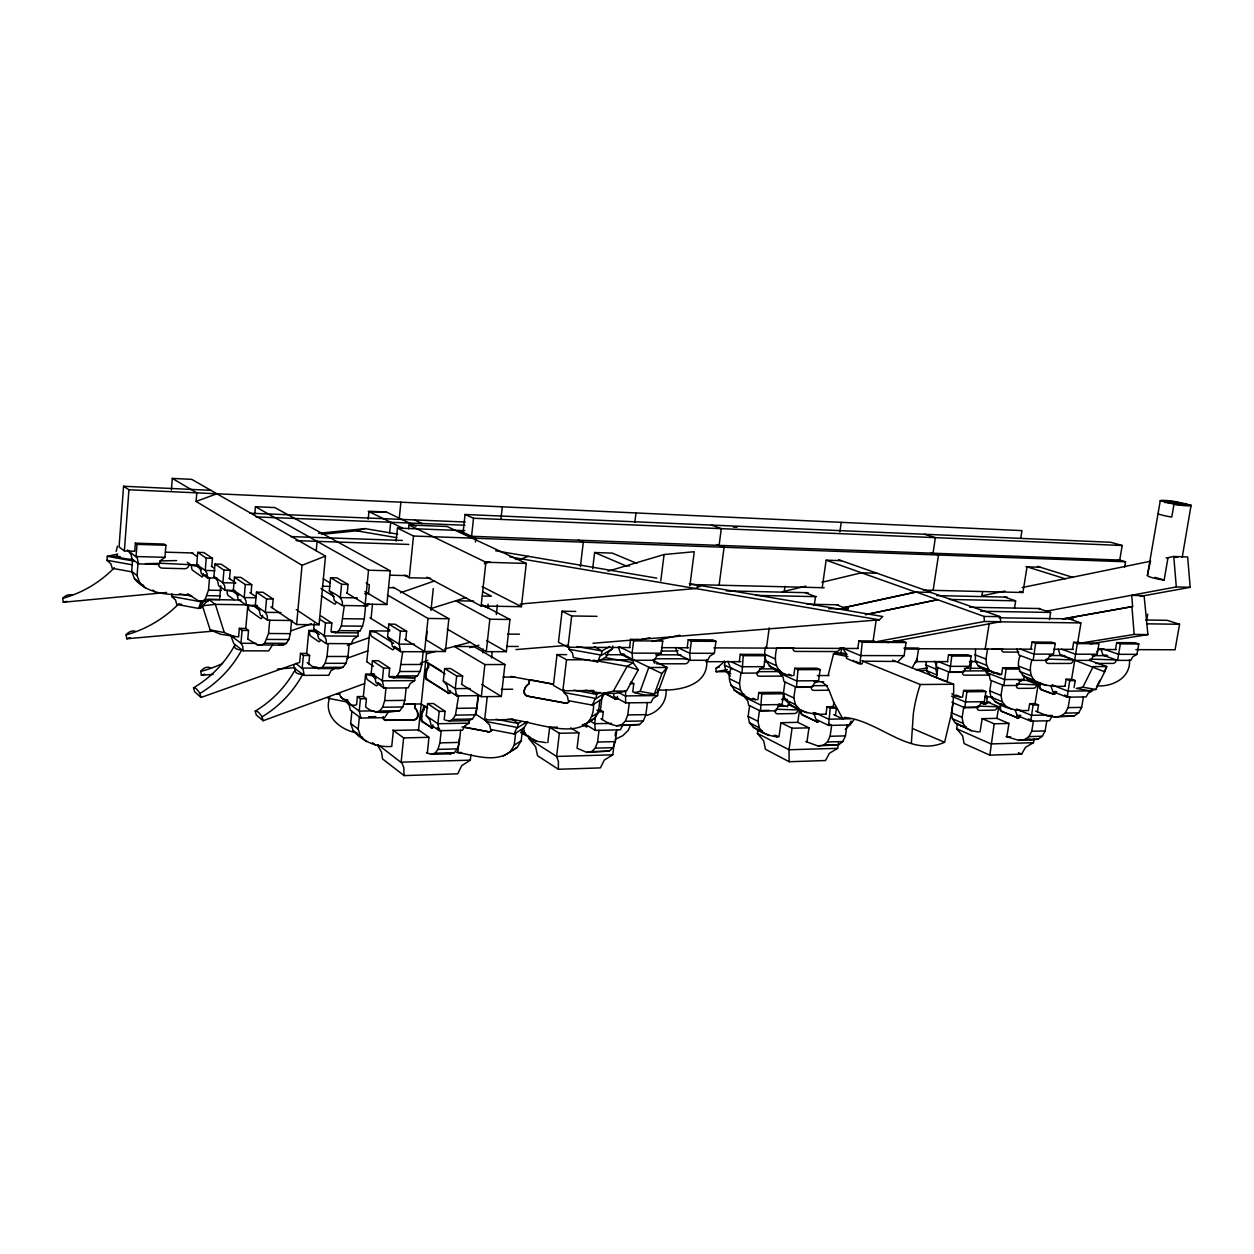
<?xml version="1.0" encoding="UTF-8"?>
<svg xmlns="http://www.w3.org/2000/svg" width="1254" height="1254" viewBox="0 0 1254 1254"><rect width="100%" height="100%" fill="white"/><g stroke="black" fill="none" stroke-linecap="round" stroke-linejoin="round"><path stroke-width="1.5" d="M201.048 697.459L199.888 693.462A107.719 100.728 -32.3 0 0 241.803 649.776C238.824 650.152 232.539 648.773 235.078 644.603A106.715 99.944 -31.5 0 1 193.524 687.835L194.683 691.8L201.048 697.459L299.659 662.378L300.49 653.397L303.39 655.481L302.214 668.084L335.147 668.021L330.758 670.953L328.783 675.279L304.142 675.373L303.17 669.338L295.756 663.335M911.36 743.214L913.304 713.981A120.243 89.191 -67.3 0 1 920.295 684.512L953.604 684.245A126.858 99.254 -65.3 0 1 951.535 713.307L944.591 742.29C909.558 757.886 878.882 720.219 844.381 717.413L842.892 718.981L833.769 714.67M358.409 630.668L357.876 636.186L353.346 639.226L351.308 643.694L326.15 643.568C327.796 635.527 318.908 632.533 313.688 628.818L314.205 623.332M368.394 603.472L367.688 605.901L342.185 605.494C343.957 597.217 334.975 594.224 329.332 590.838L330.57 577.718L336.95 577.875L348.048 584.442L347.186 593.283M360.886 718.056L359.224 711.081L345.743 701.158L349.317 705.485L350.383 710.25L360.886 718.056L384.633 717.664L388.521 711.833M415.027 677.035L414.651 680.608L410.183 683.555L408.146 687.882L383.928 688.07L382.313 680.797L371.215 673.241L372.454 660.748L378.504 660.748L389.696 668.131L388.834 676.564L394.352 676.533M425.216 651.735L400.684 651.672L399.085 644.117L387.564 636.907L388.85 624.131L394.994 624.194L406.609 631.232L405.732 639.838M469.404 719.671L469.027 723.15L464.607 725.988L462.569 730.22L439.245 730.69L437.865 723.73L426.313 715.783L427.583 703.604L433.414 703.525L445.06 711.316L444.198 719.514M480.266 695.609L456.644 695.845L455.296 688.618L443.305 680.985L444.621 668.554L450.531 668.539L462.616 676L461.723 684.386M470.924 754.673L470.328 760.159L461.691 765.645L457.741 773.828L404.117 775.599L403.757 767.417L401.985 763.153L378.081 744.688M658.491 688.665L657.613 695.562L653.099 698.384L650.983 702.553L625.621 702.883L625.605 690.688M131.968 571.855L112.186 568.297L110.916 563.877L107.013 560.272L107.295 556.337L117.751 554.002M659.667 639.556L662.739 641.029L661.187 653.193L656.657 656.061L654.525 660.278L632.737 660.278L632.094 653.13L633.615 640.841L630.605 639.368L629.586 647.534M210.876 490.33L123.566 486.254L119.067 546.948L124.365 550.961L134.147 551.243M124.365 550.961L128.927 489.75L123.566 486.254M189.636 594.631C170.309 595.133 147.831 594.882 134.429 578.627L131.686 571.369L132.595 559.394M134.758 551.258L135.369 543.17L164.196 544.079L165.889 545.255L164.948 557.34L160.888 560.24L159.101 564.441L138.52 563.908L132.062 558.986L130.965 554.284L127.5 550.067L137.219 557.889L138.52 563.908M135.369 543.17L137 544.361L136.075 556.541L164.948 557.34M145.981 588.424L139.821 582.891L137.062 575.586L137.987 563.501M171.39 490L172.3 478.401L191.784 479.373L325.491 556.086L319.049 624.758L296.602 624.539L270.833 606.905M202.098 607.406L198.634 608.441L176.751 604.428L175.529 600.008L171.688 596.434L171.892 593.8M325.491 556.086L302.026 565.303L196.11 501.428L196.8 492.853L172.3 478.401M216.942 578.094L207.459 577.875L201.377 573.58L200.295 568.83L196.753 564.535L197.756 552.371L203.885 552.559L212.443 558.312L211.769 566.51M197.756 552.371L206.252 558.14L205.248 570.445L207.035 573.548L207.459 577.875M187.567 593.863L199.041 601.183L202.443 601.168L205.154 599.318L208.509 590.148L209.512 577.922M234.702 590.477L225.077 590.289L218.682 585.79L217.569 580.9L213.948 576.511L214.983 564.049L221.237 564.206L230.25 570.272L229.545 578.674M219.732 598.252L220.767 585.822M214.983 564.049L223.933 570.115L222.867 582.734L224.67 585.869L225.077 590.289M558.375 769.282L558.406 761.476L556.619 756.444L528.922 738.731L535.662 746.835L537.558 755.739L558.375 769.282L600.368 767.903L604.303 760.081L612.783 754.83L614.429 741.553M688.211 639.744L712.789 639.916L715.94 641.358L714.357 653.318L709.858 656.14L707.726 660.294L690.186 660.294L689.763 653.271L691.33 641.202L688.211 639.744L687.176 647.769M257.352 605.478L246.38 605.306L238.244 599.569L237.1 594.553L233.369 590.038L234.451 577.232L240.862 577.389L251.772 584.709L251.019 593.361M247.79 639.038L248.527 630.464L245.784 628.442L239.342 628.379L238.605 636.938L220.626 634.289L210.155 629.916L202.427 605.792L208.791 599.537L241.034 600.07M234.451 577.232L245.298 584.583L244.185 597.562L245.972 600.76L246.38 605.306M239.342 628.379L242.069 630.401L240.956 643.286L242.759 646.359L243.151 650.826L268.717 650.889L272.651 644.744M254.797 514.14L255.44 506.741L274.861 507.572L390.229 570.789L386.859 604.506L365.196 604.162L346.762 593.017M245.784 628.442L247.837 604.851M291.884 620.495L267.541 620.228L260.346 615.15L259.17 609.993L255.33 605.321L256.474 592.154L263.026 592.28L273.168 599.083L272.384 607.971M256.474 592.154L266.553 598.973L265.362 612.328L267.165 615.573L267.541 620.228M247.994 639.195L257.399 644.869L261.412 645.073L264.625 643.255L268.56 633.489L269.735 620.244M622.376 725.8L620.338 729.844L595.431 730.377L594.662 723.683L589.709 720.784M257.399 644.869L283.075 645.167L286.367 643.365L288.812 639.54L290.395 633.662L291.586 620.495M296.602 624.539L302.026 565.303M308.829 663.883L309.613 655.481L306.697 653.412L308.845 630.354L316.322 630.417M316.227 550.757L317.09 541.352M319.425 618.99L325.491 622.972L324.269 635.95L357.876 636.186M307.152 662.661L313.234 667.065L318.155 668.586L322.121 667.363L325.099 663.319L327.043 656.469L328.266 643.568M321.181 616.075L331.84 623.034L331.025 631.671L334.849 631.702M740.283 654.337L762.432 654.384L765.457 655.732L763.952 666.689L759.783 669.26L757.808 673.069L741.992 673.132L743.261 655.701L740.283 654.337L739.296 661.673M329.739 697.506C323.093 716.05 340.367 730.063 356.951 732.9M330.57 577.718L341.59 584.301L340.32 597.578L357.374 597.892M335.617 632.22L331.793 632.188L335.711 632.706L338.893 630.652L341.354 625.981L344.317 605.525M318.155 668.586L338.941 668.554L342.969 667.316L345.994 663.303L347.985 656.485L349.223 643.678M368.19 519.219L368.942 511.585L387.157 512.369L416.014 526.272M427.316 753.09L428.978 737.336L418.522 729.922L393.38 730.424L391.75 746.443C377.015 747.635 362.829 741.663 353.142 730.596L350.697 723.433L351.872 711.347M365.196 604.162L368.519 570.225L255.44 506.741M335.711 632.706L356.81 632.878L360.055 630.825L362.563 626.185L364.303 618.959L365.588 605.854M406.139 687.897L404.854 700.375L402.785 706.958L399.634 710.736C388.568 712.037 374.758 715.329 365.651 706.927L366.419 698.729L363.362 696.534L357.39 696.597L356.591 704.764A7.665 6.85 -49.4 0 1 350.665 704.434L349.49 703.557A7.665 6.85 -49.4 0 1 347.546 699.591A7.681 6.881 -49.1 0 1 343.094 698.98L341.872 698.149A7.681 6.881 -49.1 0 1 339.724 692.678M357.39 696.597L360.431 698.791L359.224 711.081L374.147 710.861M366.419 741.647L360.635 736.333L358.174 729.107L359.365 716.927M363.362 696.534L365.588 674.056L374.585 674.025M366.795 661.767L369.836 630.872L389.712 631.044M371.074 618.473L372.469 604.224M389.602 533.295L390.699 522.291M758.795 692.521L780.568 692.302L783.593 693.744L782.088 704.529L777.95 707.052L775.991 710.783L760.441 711.034L761.789 693.964L758.795 692.521L757.808 699.763M396.139 541.148L397.455 528.091L464.826 530.677M372.454 660.748L383.567 668.147L382.313 680.797L414.651 680.608M399.18 519.203L400.888 502.196M375.401 712.021L379.554 711.018L382.658 707.225L384.696 700.61L385.966 688.054M408.6 528.843L408.992 524.987L447.02 526.492L526.272 563.438L521.398 606.685L481.113 606.027L426.909 577.153M388.85 624.131L400.402 631.185L399.085 644.117L414.525 644.195M430.655 578.266L409.243 577.749L413.491 536.022L397.455 528.091M395.167 677.066L389.649 677.097L393.74 677.818L397.079 675.969L399.65 671.533L402.738 651.672M392.815 730.016L403.631 737.901L401.123 762.181L470.328 760.159M383.019 718.276A4.217 3.731 -50.7 0 0 386.201 720.235L413.789 720.047A4.185 3.684 -52.2 0 0 418.052 715.987L417.66 715.705A10.988 9.703 -51.9 0 0 414.635 707.773L415.043 703.76L407.268 703.855M418.052 715.987A11.004 9.703 -51.9 0 0 415.027 708.04L415.043 703.76M393.74 677.818L414.055 677.724L417.441 675.875L420.059 671.47L421.861 664.479L423.178 651.735M392.988 587.138L448.869 618.724L445.389 651.531L424.573 651.469L428.006 618.457L387.376 594.976M426.219 639.963L427.112 631.42M418.413 730.894L426.658 651.876M430.984 610.432L433.257 588.581M433.461 726.771A4.201 1.693 89.5 0 1 431.831 727.806L421.955 721.614A4.154 1.662 89.6 0 1 420.764 716.504A10.941 4.373 89.6 0 1 423.209 709.607L423.633 705.594L427.567 707.601M448.869 693.337L426.36 679.433A4.17 1.677 -89.9 0 1 425.169 674.354A10.973 4.42 -89.9 0 1 427.63 667.316L428.053 663.272L429.025 663.272L428.602 667.316A10.973 4.42 -89.9 0 0 426.141 674.354A4.17 1.677 -89.9 0 0 427.332 679.433L448.869 693.337A4.264 1.756 89.9 0 0 450.562 692.224M431.831 727.806L422.911 721.599A4.154 1.662 89.6 0 1 421.736 716.489A10.941 4.373 89.6 0 1 424.166 709.592L424.589 705.579M427.583 703.604L439.182 711.394L437.865 723.73L469.027 723.15M426.47 752.823L431.219 754.328L435.06 753.199L437.959 749.375L439.903 742.885L441.204 730.643M463.134 532.37L465.046 514.485L1110.652 542.261L1122.205 545.506L1119.728 560.068L471.567 536.289L473.51 518.247L465.046 514.485M794.817 668.241L816.95 668.194L820.147 669.605L818.564 680.734L814.285 683.352L812.247 687.192L796.447 687.333L797.983 669.667L794.817 668.241L793.782 675.702M444.621 668.554L456.66 676.031L455.296 688.618L470.156 688.509M445.029 720.094L449.293 720.987L452.772 719.341L455.437 715.125L458.619 695.829L455.766 693.995M475.438 541.994L475.83 538.279L458.98 530.442M459.356 738.418L457.82 752.604L461.644 752.494M431.219 754.328L450.515 753.811L454.403 752.666L457.349 748.873L459.325 742.415L460.641 730.251M116.199 551.384L117.39 546.227M481.113 606.027L485.894 562.247L408.992 524.987M478.119 695.453L476.034 714.388L484.655 719.984L513.921 719.482M482.79 652.848L483.213 649.023M487.712 607.955L488.135 604.114M449.293 720.987L468.855 720.642L472.382 719.012L475.078 714.811L476.943 708.055L478.307 695.625M481.332 696.691L484.859 664.557L454.262 646.453L473.871 646.531L504.923 664.526L501.349 696.472L481.332 696.691L461.55 684.276M482.288 604.789L509.97 619.476L506.365 651.688L486.286 651.641L489.844 619.225L455.766 600.76L473.589 601.074M501.051 518.216L502.305 506.835M484.655 719.984L487.195 697.067M491.521 657.911L492.164 652.143M496.318 614.585L497.383 604.883M527.762 721.567L523.937 727.978L514.203 733.982L490.659 729.467L489.671 725.016L486.176 721.52L486.474 718.824M853.974 719.749L850.071 724.969L828.565 725.423L830.226 708.212L827.044 706.723L825.994 714.028M456.55 752.353C473.761 754.892 494.562 763.467 510.284 751.789L514.234 745.174L515.613 733.12M510.284 751.789L517.275 747.321L521.209 740.769L522.573 728.825M568.814 701.77A4.217 3.934 58.7 0 1 565.115 703.165L527.417 696.127A4.201 3.903 60.2 0 1 523.937 691.33A11.035 10.267 60 0 1 528.812 683.932L529.627 679.668L552.277 683.853M523.937 691.33L524.282 691.126A11.02 10.267 60 0 1 529.157 683.743L529.627 679.668M566.683 654.635L557.011 654.604L553.406 685.374L562.858 690.782L593.894 690.499M575.774 611.435L562.074 611.215L558.453 642.252L567.984 647.283L630.245 647.534M547.826 742.603L549.613 727.304L557.387 727.148M562.858 690.782L566.51 659.745L557.011 654.604M567.984 647.283L571.667 615.98L562.074 611.215M604.93 692.976L601.089 699.466L592.358 705.124L568.281 700.641L567.357 696.111L563.924 692.506L564.253 689.778M612.798 646.014L612.469 648.726L608.253 652.331L606.262 656.861L597.578 661.924L573.391 657.535L572.451 652.958L569.018 649.274L569.347 646.515M549.613 727.304L559.362 733.292L556.619 756.444L612.783 754.83M580.398 566.714L583.298 542.151L578.329 540.066M592.672 568.783L594.615 552.512L612.313 553.108L636.954 563.438M570.68 727.9L578.909 732.869L577.059 748.23L586.747 752.353L609.319 751.099L612.987 747.682L615.353 741.6L616.796 729.922M838.503 742.572L837.656 748.34L829.427 753.246L825.508 760.535L789.142 761.727L789.032 749.751L792.058 728.213L780.96 722.68L778.969 736.929L775.677 735.236M507.807 719.279C529.407 718.981 593.879 749.108 593.612 704.309M595.681 715.235L594.662 723.683L611.654 723.37M588.722 722.179L595.007 717.946L598.377 712.397L599.851 700.265M602.328 719.624L603.284 711.739L600.447 710.125L602.202 695.688M586.747 752.353L591.606 751.601L595.227 748.152L597.578 742.039L599.004 730.298M634.822 522.385L635.982 512.949M615.134 735.863L615.604 732.07M633.098 663.491L633.568 659.776M600.917 718.793L609.946 724.028L616.341 725.8L621.467 724.906L625.291 721.285L627.768 714.937L629.273 702.836M630.793 682.098L633.787 683.681L632.768 691.785C640.731 694.497 651.343 697.961 658.35 691.205L667.081 667.457L652.723 660.278M660.78 580.868L664.087 554.534L694.261 551.713L689.888 585.728M616.341 725.8L639.509 724.546L643.365 720.956L645.873 714.639L647.377 702.601M666.125 689.872C666.924 702.193 658.131 712.789 646.28 715.423M719.106 545.365L721.301 528.655L711.394 525.081M706.692 659.792C709.059 686.299 677.756 691.189 657.895 689.935M719.106 585.195L724.091 547.246L716.927 544.549M730.377 676.157L726.113 671.439L724.498 665.122L724.969 661.61M752.964 698.18L756.24 699.779C740.268 698.4 723.417 685.75 731.207 668.006M748.92 698.243L743.685 695.045L740.55 690.17L739.531 683.618L741.004 672.661M774.141 735.283L777.433 736.96C767.197 735.455 755.801 731.223 749.453 722.743L748.152 716.363L749.61 705.641M788.719 674.135L792.183 675.718C777.746 674.041 759.501 663.977 765.943 646.766M766.46 648.099L769.235 627.878M762.965 732.508L759.266 727.759L757.98 721.348L759.454 710.548L769.157 710.391M789.142 761.727L765.426 749.249L763.749 740.957L757.416 733.402L757.933 729.577M948.526 654.776L967.822 654.807L971.113 656.077L969.499 666.313L965.47 668.711L963.511 672.254L949.733 672.316L951.77 656.046L948.526 654.776L947.46 661.626M784.283 591.324L784.957 586.37M784.753 674.072C773.922 670.012 774.423 656.877 776.837 647.597M826.261 714.028C811.495 715.329 794.973 710.94 785.051 699.638L783.436 693.054L784.973 682.004M806.886 712.711L799.786 709.529L795.444 704.607L793.829 697.976L795.397 686.847L811.181 686.722A3.809 3.025 -65.5 0 0 813.799 690.374L829.051 690.233L833.612 702.021L842.892 718.981M963.621 690.452L982.634 690.249L985.91 691.581L984.312 701.676L980.299 704.027L978.371 707.522L964.796 707.742L966.881 691.785L963.621 690.452L962.57 697.208M806.933 742.133L808.971 727.837L797.779 722.335L799.535 709.905L789.503 705.077M814.238 605.463L815.492 596.622L805.225 592.656M822.232 587.687L826.12 560.177L841.403 560.695M839.866 531.853L841.23 522.338M198.634 608.441L200.953 601.779L204.512 600.744M835.368 715.438L836.434 708.118L833.22 706.629L833.847 702.303M841.685 647.863L840.838 653.757L833.581 653.742L828.11 675.545M805.805 741.553L817.906 745.911L823.376 745.189L827.452 741.976L830.085 736.27L831.668 725.361L828.502 723.84M857.814 648.475L858.912 640.888L874.116 640.982M817.906 745.911L838.691 744.766L842.782 741.569L845.447 735.894L847.014 725.031M858.912 640.888L862.297 642.267L859.883 664.118L846.56 658.444L845.839 652.973L842.578 648.146L860.354 655.576L904.087 655.654L906.046 642.534L902.614 641.17L893.114 641.107M876.17 620.134L873.097 640.982L875.37 641.891M1024.267 675.953L1023.703 679.402L1019.565 681.847L1017.558 685.436L1003.811 685.546L1006.116 669.087L1002.683 667.755L1001.57 674.715L996.726 672.802M933.023 553.218L935.374 537.652L924.496 534.251M933.133 590.352L938.509 555.005L931.283 552.653M937.24 678.006L930.374 675.185L926.753 670.765L926.016 661.563M1034.064 739.092L1033.468 742.697L1025.506 747.29L1021.649 754.124L989.845 755.159L994.203 723.793L982.164 718.652L980.048 731.975M1032.058 642.032L1051.62 642.173L1055.241 643.459L1053.47 654.149L1049.206 656.657L1047.121 660.372L1033.155 660.356L1035.647 643.333L1032.058 642.032L1030.898 649.196M926.753 670.765L937.067 674.997L935.829 669.04L936.832 662.41M936.362 677.709L937.929 667.551M1051.463 717.225L1049.473 720.736L1030.725 721.144L1033.108 705.062L1029.659 703.666L1028.546 710.501M947.068 682.113L948.651 671.878L962.429 671.831A3.511 2.649 -67.9 0 0 964.639 675.216L990.033 675.091M978.7 732.022L971.395 730.706L955.485 723.135L952.397 718.73L951.425 712.758L952.993 702.726M989.845 755.159L964.122 743.591L962.633 735.832L956.645 728.762L957.492 723.401M971.395 730.706L966.176 727.822L963.088 723.386L962.131 717.382L963.715 707.287L977.274 707.068A3.464 2.602 -67.1 0 0 979.452 710.375L994.203 710.125A3.449 2.571 -67.2 0 0 997.4 706.739L977.806 706.112L977.274 707.068M970.345 669.855L971.772 660.748M981.945 595.791L982.603 591.622M988.873 670.279L1000.19 674.715L982.478 668.743L977.979 665.639L975.361 660.952L975.487 649.462M985.174 649.008L989.187 623.504M993.764 673.179L989.249 670.059L986.647 665.341L985.957 659.04L987.619 648.506M1003.811 685.546L990.252 680.154L989.469 676.094L986.349 672.41L986.898 668.962M1028.076 710.501C1014.925 711.19 999.501 707.46 990.942 697.052L989.735 690.907L991.365 680.593M1020.787 538.06L1021.963 530.614L128.927 489.75M1010.599 736.725L1006.805 736.835L1008.968 723.464L996.867 718.354L998.733 706.723L987.87 702.24M1014.502 608.19L1015.677 600.838L1004.579 597.092M1011.947 709.247L1005.865 706.253L1002.212 701.676L1001.005 695.484L1002.667 685.107M1052.419 685.139L1068 691.142L1092.375 690.876L1088.159 693.321L1086.105 696.926L1067.154 697.177L1069.756 680.608L1066.135 679.245L1064.975 686.251M1077.28 643.6L1098.99 643.725L1097.219 654.243L1092.971 656.72L1090.902 660.372L1074.647 660.372L1077.28 643.6L1073.643 642.314L1072.468 649.368M1064.803 686.251C1046.62 687.302 1010.05 681.706 1020.129 655.497M1039.315 683.305C1029.44 679.84 1029.032 668.382 1031.964 659.917M1037.387 711.802L1038.5 704.967L1035.052 703.588L1038.124 684.794L1026.697 680.358M1049.441 619.68L1050.633 612.454L1038.359 608.519M1006.053 736.506L1018.64 740.33L1024.549 739.625L1028.923 736.6L1031.744 731.27L1033.421 721.081L1028.311 718.965M1018.64 740.33L1037.904 739.249L1042.293 736.255L1045.131 730.941L1046.808 720.799M1074.035 687.584L1075.211 680.577L1071.59 679.213L1074.803 659.933M1035.663 711.096L1046.651 715.579L1054.395 717.069L1060.586 716.253L1065.179 713.103L1068.142 707.601L1069.881 697.146L1064.521 695.061M1054.395 717.069L1074.082 715.987L1078.691 712.852L1081.653 707.381L1083.409 696.973M1117.58 660.372L1120.355 643.866L1138.789 643.976L1137.002 654.353L1132.801 656.782L1130.732 660.388L1117.58 660.372L1103.034 655.231L1100.996 649.243M1124.619 567.278L1125.543 561.761L1118.474 559.707M1115.496 649.541L1116.671 642.597L1135.089 642.722L1138.789 643.976M1129.509 659.949C1130.826 677.191 1113.771 686.33 1098.692 685.954M1168.023 557.638L1164.12 580.069L1162.521 579.85A15.581 1.991 9.1 0 1 1147.41 575.382L1160.264 500.754A15.691 1.442 8.6 0 1 1175.907 501.678L1191.3 505.456A15.691 1.442 8.6 0 1 1175.594 504.547L1160.264 500.754M1146.736 619.899L1147.724 614.115M1182.224 557.278L1191.096 505.268L1173.995 504.28L1171.785 517.04L1169.355 516.648A15.675 1.536 8.7 0 1 1158.539 513.874L1158.257 513.591M1145.686 619.993L1167.176 620.322L1179.559 624.273L1175.076 649.791L1135.92 649.635M895.544 661.469L863.003 661.187L861.843 664.103L855.541 661.407M514.203 733.982L516.429 728.496L527.025 721.802M597.578 661.924L600.008 656.187L612.469 648.726M592.358 705.124L594.772 699.497L604.506 693.101M640.12 691.377L648.773 667.504L667.081 667.457L661.893 673.539L654.384 693.995L640.12 691.377L634.571 692.757M1095.824 689.465L1082.876 687.208L1076.214 688.415L1089.099 690.656L1095.824 689.465L1104.696 671.799L1106.749 666.564L1089.177 660.231M917.035 658.993L912.16 667.88M851.074 721.097L848.848 725.831L845.243 729.436M630.48 725.502L628.082 730.58L622.705 735.737L615.15 739.28M1082.876 687.208L1093.143 666.595L1106.749 666.564L1104.178 671.689M1096.466 687.082L1099.883 680.248M990.064 702.209L980.534 703.259M602.751 693.446L613.331 691.189L627.172 666.329L633.113 662.645L638.286 669.855L626.451 691.079L615.886 693.305L602.751 693.446L585.493 690.249M898.13 661.469L904.087 655.654M592.954 643.271L879.32 619.837L882.753 616.529L689.371 583.674M1147.41 575.382L1150.326 561.604M582.796 726.05L595.007 717.946M592.139 716.567L598.377 712.397M653.506 659.776L655.09 658.773L683.571 658.789L689.151 659.792A4.123 3.433 -64.1 0 1 685.107 663.789L656.594 663.821M503.418 755.99L517.275 747.321M599.804 692.349L596.606 694.371L573.877 690.155M514.234 745.174L521.209 740.769M565.115 703.165L565.444 702.961A4.217 3.934 58.7 0 0 569.144 701.566M521.225 721.583L518.121 723.464L495.894 719.232M461.958 726.928L488.135 731.662A4.154 3.84 59.6 0 0 491.74 730.314M527.417 696.127L565.444 702.961M609.789 646.453L601.873 650.951L577.122 646.5M196.11 501.428L216.879 493.762M263.121 720.736L262.039 716.833A103.721 96.072 -39.7 0 0 302.7 674.291C299.659 674.574 293.389 673.32 295.552 668.993A102.765 95.367 -39.1 0 1 255.22 711.096L256.302 714.968L263.121 720.736L364.648 683.555M420.403 663.131L427.786 660.435M222.554 663.476A150.449 133.143 71.6 0 1 200.797 671.36L201.392 675.31L204.653 674.119M528.342 556.337L521.351 558.876L515.488 559.425M346.59 658.46L367.877 650.826M347.342 645.434L369.178 637.675M291.116 630.762L311.4 623.708M363.519 605.604L369.005 603.707M400.481 592.766L434.511 580.947M484.373 563.767L489.875 561.886L484.467 561.729M431.172 608.488L466.065 597.531M181.689 604.381L178.773 603.848A151.248 132.25 72.9 0 1 126.137 634.837L126.748 638.756L130.228 637.706M607.986 571.213L664.087 554.534M426.344 653.883L435.655 651.406M444.606 649.023L470.031 642.252M469.686 647.628L478.887 645.23M321.588 534.345L356.544 530.818L365.086 528.608L397.737 534.141M114.333 567.78A149.022 129.005 73.9 0 1 62.7 598.346L63.311 602.249L66.979 601.324M145.464 563.689L161.5 563.312L198.555 565.084M782.355 591.794L805.836 586.151M821.919 582.279L861.467 572.78L876.985 573.235M638.521 640.292L649.933 637.69M652.017 641.452L679.903 635.198M843.127 607.767L915.514 592.029L931.361 592.39L838.565 559.692M842.437 608.096L916.313 592.045L984.029 616.419L1000.269 616.67L1000.629 621.702L887.675 642.597M866.514 614.35L937.726 599.663M865.401 614.758L935.813 600.055M981.898 595.807L1004.924 591.073M1022.198 587.53L1150.749 561.181M1166.095 558.03L1173.775 556.462L1187.648 556.995L1190.187 587.311L1140.247 596.387M724.451 661.093A78.406 41.021 -88.8 0 1 715.94 668.288L716.128 671.705L727.398 669.605M840.274 648.459L844.005 647.769M873.991 642.142L984.39 621.482L1000.629 621.702M1045.711 611.278L1176.299 586.919L1190.187 587.311M1062.702 618.927L1132.613 606.528L1131.719 595.384L1144.087 595.681L1147.927 634.587L1090.228 643.835M1063.376 618.943L1132.613 606.528M915.89 669.808L927.474 667.927M1078.142 643.521L1134.165 634.446L1147.927 634.587M920.985 671.015L926.753 670.091M202.427 605.792L215.343 604.35L245.69 604.82M318.453 533.326L365.086 528.608M63.311 602.249L166.61 592.468M696.973 585.979L700.876 585.634L695.578 588.549L520.159 604.036M126.748 638.756L214.403 631.028M485.079 607.124L489.076 606.779M201.392 675.31L213.086 674.354M277.369 669.087L294.909 667.661M515.958 649.572L568.125 645.308M837.656 748.34L789.032 749.751L757.416 733.402M1033.468 742.697L990.974 743.92L956.645 728.762M595.227 748.152L612.987 747.682M827.452 741.976L842.782 741.569M1028.923 736.6L1042.293 736.255M435.06 753.199L454.403 752.666M591.606 751.601L609.319 751.099M823.376 745.189L838.691 744.766M1024.549 739.625L1037.904 739.249M597.578 742.039L615.353 741.6M830.085 736.27L845.447 735.894M1031.744 731.27L1045.131 730.941M437.959 749.375L457.349 748.873M439.903 742.885L459.325 742.415M559.362 733.292L578.909 732.869M792.058 728.213L808.971 727.837M994.203 723.793L1008.968 723.464M403.631 737.901L428.649 737.336M621.467 724.906L639.509 724.546M1060.586 716.253L1074.082 715.987M582.358 724.608L586.417 726.474A4.028 1.897 89.2 0 0 587.405 726.505M780.96 722.68L797.779 722.335M817.2 721.865L802.826 714.921A3.699 2.1 88.8 0 1 801.306 710.375L800.538 710.391A3.699 2.085 88.8 0 0 802.074 714.937L817.2 721.865A3.746 2.147 88.6 0 0 818.313 721.896M982.164 718.652L996.867 718.354M1001.021 703.729A9.091 5.956 88.2 0 0 999.814 707.178A3.464 2.257 88.2 0 0 1001.476 711.426L1017.668 717.868A3.496 2.304 88 0 0 1019.894 716.99M625.291 721.285L643.365 720.956M1065.179 713.103L1078.691 712.852M1015.082 709.592L1017.119 715.501L1020.85 715.423M850.792 718.777L828.643 719.2L815.194 712.774M1046.275 715.031L1031.431 715.313L1016.571 709.215M1046.651 715.579L1052.404 715.454M420.764 716.504L421.736 716.489M999.814 707.178L1000.488 707.162A3.449 2.257 88.2 0 0 1002.15 711.41L1017.668 717.868M627.768 714.937L645.873 714.639M1068.142 707.601L1081.653 707.381M386.201 720.235L413.789 720.047M452.772 719.341L472.382 719.012M421.955 721.614L422.911 721.599M777.59 706.237L786.932 706.096L787.982 705.093A3.668 2.931 -64.5 0 1 787.324 706.864M439.182 711.394L445.06 711.316M596.857 710.187L600.447 710.125M827.044 706.723L833.22 706.629M1029.659 703.666L1035.052 703.588M597.892 711.833L603.284 711.739M830.226 708.212L836.434 708.118M1033.108 705.062L1038.5 704.967M776.085 709.262L798.014 709.921A3.684 2.947 -64.5 0 1 794.456 713.542L777.59 713.824A3.715 2.978 -64.2 0 1 774.988 710.297M455.437 715.125L475.078 714.811M368.488 716.771L375.792 716.661M382.658 707.225L402.785 706.958M457.271 708.322L476.943 708.055M423.209 709.607L424.166 709.592M782.088 704.529L760.3 704.842L744.547 697.083L747.776 700.939L748.638 705.171L760.441 711.034M984.312 701.676L965.282 701.942L951.551 696.174M985.268 704.199A3.417 2.21 88.5 0 0 986.804 701.785L987.462 701.785A3.417 2.21 88.5 0 1 986.914 703.306M379.554 711.018L399.634 710.736M384.696 700.61L404.854 700.375M604.569 692.929A4.091 1.959 89.6 0 0 605.447 693.979L615.949 699.277L606.356 693.979A4.091 1.959 89.6 0 1 605.463 692.929M1039.77 683.367A9.327 6.286 88.6 0 0 1039.284 685.248A3.543 2.383 88.7 0 0 1041.024 689.575L1053.36 694.12A3.574 2.414 88.5 0 0 1055.68 693.196M403.788 704.184L421.219 703.964M781.508 699.466L787.34 699.387M984.703 696.926L992.541 696.832M605.447 693.979L606.356 693.979M1041.024 689.575L1053.36 694.12M761.789 693.964L783.593 693.744M966.881 691.785L985.91 691.581M360.431 698.791L366.419 698.729M657.613 695.562L624.962 695.923L617.109 691.644M1050.821 685.577L1052.89 691.628L1056.667 691.581M812.216 685.719L827.452 685.593M501.334 689.324L512.714 689.23M1039.284 685.248L1039.958 685.248A3.543 2.383 88.7 0 0 1041.698 689.575M613.331 691.189L626.451 691.079M818.564 680.734L796.415 680.875L779.753 673.226L783.076 677.176L783.954 681.533L796.447 687.333M1023.703 679.402L1004.438 679.527L986.349 672.41M1066.135 679.245L1071.59 679.213M814.05 681.815L823.737 681.737M1018.342 680.42L1029.895 680.342M630.119 683.696L633.787 683.681M1069.756 680.608L1075.211 680.577M456.66 676.031L462.616 676M398.85 677.05L414.055 677.724M503.073 677.097L514.783 677.05M817.389 675.592L829.019 675.53M782.465 676.11L759.454 676.219A3.746 3.041 -65.1 0 1 756.805 672.599L757.965 671.658L780.96 671.58M426.36 679.433L427.332 679.433M797.983 669.667L820.147 669.605M1006.116 669.087L1019.612 669.04M399.65 671.533L420.059 671.47M716.128 671.705L728.84 671.674M962.994 670.953L988.371 670.859M425.169 674.354L426.141 674.354M397.079 675.969L417.441 675.875M484.859 664.557L504.923 664.526M313.234 667.065L316.996 667.05M322.121 667.363L342.969 667.316M427.63 667.316L428.602 667.316M763.952 666.689L741.788 666.736L731.333 661.83M969.499 666.313L950.187 666.344L938.164 661.548M383.567 668.147L389.696 668.131M1002.683 667.755L1018.076 667.724M759.673 668.868L774.956 668.837M964.326 668.351L983.794 668.304M566.51 659.745L589.709 659.761M599.381 659.761L632.251 659.776M705.814 661.689L740.942 661.673M764.376 661.673L768.279 661.673M947.914 661.626L916.596 661.626L918.665 648.208L903.883 648.146M969.452 661.626L977.274 661.61M325.099 663.319L345.994 663.303M1095.682 663.429L1113.129 663.413A3.574 2.571 -69.3 0 0 1116.358 659.949L1089.961 659.071M401.437 664.51L421.861 664.479M300.49 653.397L306.697 653.412M618.347 647.205L620.855 654.227L624.461 654.243M1103.034 655.231L1106.78 655.231M605.384 654.698L624.743 654.745M655.717 654.792L680.875 654.839M1049.3 655.544L1064.85 655.576M1092.062 655.638L1107.627 655.654M743.261 655.701L765.457 655.732M951.77 656.046L971.113 656.077M303.39 655.481L309.613 655.481M327.043 656.469L347.985 656.485M1046.306 659.04L1073.44 659.933A3.621 2.649 -69 0 1 1070.132 663.444L1048.125 663.46A3.652 2.696 -68.9 0 1 1045.93 659.917M661.124 650.998L676.251 651.045A4.013 3.354 -64.4 0 0 678.038 650.544M1018.797 652.111L1003.796 652.064A3.605 2.696 -68.8 0 1 1001.585 648.569M843.879 653.13L834.271 653.115L847.155 654.369M661.187 653.193L632.094 653.13L619.429 646.766M714.357 653.318L689.763 653.271L678.304 647.785M1053.47 654.149L1033.907 654.102L1020.129 649.008M1097.219 654.243L1075.524 654.196L1061.558 649.18M1137.002 654.353L1118.584 654.306L1102.689 648.741M264.625 643.255L286.367 643.365M256.145 643.365L240.956 643.286L230.407 635.229M506.491 646.421L518.231 646.468M1101.937 648.992L1098.253 648.976A3.48 2.524 -69.5 0 1 1096.466 651.908M777.888 648.052L793.97 648.114M904.996 648.584L919.778 648.647M992.259 648.945L1002.73 648.992M661.391 647.66L688.634 647.785M713.918 647.879L858.238 648.475M905.106 648.679L1032.152 649.196M1053.689 649.29L1073.267 649.368M1098.723 649.478L1116.342 649.556M630.605 639.368L638.349 639.415M1073.643 642.314L1079.067 642.346M877.314 641.907L890.983 641.985M1082.092 643.208L1093.723 643.286M633.615 640.841L662.739 641.029M691.33 641.202L715.94 641.358M862.297 642.267L906.046 642.534M1035.647 643.333L1055.241 643.459M267.008 639.399L288.812 639.54M1174.402 557.325L1177.678 557.356M338.893 630.652L360.055 630.825M400.402 631.185L406.609 631.232M242.069 630.401L248.527 630.464M507.776 634.101L519.438 634.195M268.56 633.489L290.395 633.662M341.354 625.981L362.563 626.185M343.063 618.708L364.303 618.959M325.491 622.972L331.84 623.034M571.667 615.98L597.014 616.325M874.116 620.103L878.035 620.166M995.3 621.749L1080.65 622.924M1146.595 623.818L1179.559 624.273M280.943 612.532L265.362 612.328L255.33 605.321M428.006 618.457L448.869 618.724M489.844 619.225L509.97 619.476M999.219 617.799L1073.44 618.912M120.196 556.557L107.295 556.337L134.225 561.149M266.553 598.973L273.168 599.083M828.737 608.629L848.237 608.974M980.722 611.247L1050.633 612.454M205.154 599.318L219.952 599.569M199.041 601.183L208.211 601.34M807.106 604.224L838.44 604.804M969.608 607.234L1039.989 608.551M207.176 595.65L220.155 595.885M848.08 607.688L843.832 607.61L836.528 604.773M255.597 597.766L244.185 597.562L233.369 590.038M208.509 590.148L221.488 590.399M364.632 593.612L368.504 593.691L369.366 584.897L366.137 583.032M482.382 596.011L491.411 596.183L482.962 591.825M341.59 584.301L348.048 584.442M235.877 583.016L222.867 582.734L213.948 576.511M245.298 584.583L251.772 584.709M322.325 586.245L329.833 586.402M388.63 587.64L394.07 587.75M755.754 595.368L816.448 596.653M949.388 599.443L1015.411 600.838M726.301 590.885L808.156 592.719M936.848 595.587L1007.228 597.155M223.933 570.115L230.25 570.272M214.873 570.695L205.248 570.445L196.753 564.535M389.586 575.178L407.205 575.602M689.857 584.505L824.176 587.734M923.399 590.117L1022.637 592.499M176.642 560.585L159.681 560.914M368.519 570.225L390.229 570.789M206.252 558.14L212.443 558.312M165.465 552.168L192.865 552.967M629.571 565.977L625.965 565.867L594.615 552.512M485.894 562.247L526.272 563.438M137 544.361L165.889 545.255M296.038 540.646L408.82 544.44M1040.381 567.278L1027.042 566.839L1022.919 592.499L1019.737 591.449M290.724 536.571L402.346 540.443M413.491 536.022L1125.543 561.761M256.035 516.914L464.905 525.238M473.51 518.247L1122.205 545.506M249.718 513.199L465.218 522.009M370.055 511.318L386.451 512.024M733.355 527.135L737.007 527.291M278.984 644.964L283.075 645.167M1164.621 502.446L1186.786 503.747M1160.436 500.926L1177.475 501.929M833.471 653.726L847.861 656.547M520.582 732.43L536.273 741.177L546.054 742.65M753.137 727.461L762.526 731.066M495.691 550.788L656.782 578.141M356.544 530.818L396.781 537.668M509.845 556.917L879.32 619.837M187.254 562.262L191.548 565.288L196.737 566.212L201.518 569.551M107.013 560.272L132.015 564.77M569.018 649.274L601.371 655.105L601.873 650.951L594.396 646.625M605.039 657.582L633.113 662.645M960.689 726.003L966.144 726.991M593.252 660.184L627.172 666.329L638.286 669.855M179.322 593.816L192.128 596.152M171.688 596.434L200.953 601.779M510.676 676.423L552.873 684.229M563.924 692.506L596.12 698.478L596.606 694.371L590.681 690.64M210.155 629.916L224.294 632.549L234.733 636.922M486.176 721.52L517.651 727.524L518.121 723.464L511.883 718.965M327.984 698.274L348.722 702.256M464.184 727.069L488.135 731.662M1028.264 739.17L1031.979 739.954M739.108 693.415L744.578 694.575M774.376 669.307L779.925 670.545M982.478 668.743L987.274 669.902M1027.496 678.727L1034.534 680.781M1154.965 577.373L1164.12 580.069M335.586 667.536L338.941 668.554M447.302 752.808L450.515 753.811M1037.481 566.369L1072.985 577.404M1026.023 566.51L1065.085 578.737M1068.894 618.833L1080.964 622.924L1077.735 642.346L1080.164 643.192M892.582 660.168L953.604 684.245M982.023 595.337L982.822 595.603M1116.671 642.597L1120.355 643.866M861.811 660.78L920.295 684.512M1000.269 616.67L930.578 592.374M826.449 560.303L915.514 592.029M1061.621 655.137L1104.696 671.799M1074.647 660.372L1060.273 655.137L1058.188 649.07M1033.155 660.356L1018.953 655.058L1016.837 648.898M358.895 735.879L362.516 737.227M1018.42 666.093L1030.224 670.608M1019.424 671.392L1031.227 675.922M974.671 654.698L985.957 659.04M1051.996 685.029L1055.382 686.346M1022.465 675.592L1034.268 680.17M1036.227 681.439L1046.369 685.358M844.6 607.626L848.08 608.958M913.398 728.903L944.591 742.29M975.361 660.952L986.647 665.341M1052.89 691.628L1067.154 697.177M977.979 665.639L989.249 670.059M140.558 584.129L143.708 585.383M949.733 672.316L936.863 667.112L934.81 661.203M925.515 664.855L935.829 669.04M989.735 690.907L1001.005 695.484M990.942 697.052L1002.212 701.676M1017.182 709.309L1020.427 710.642M938.149 678.445L945.281 681.377M994.594 701.613L1005.865 706.253M1017.119 715.501L1030.725 721.144M981.49 702.804L984.798 704.184M980.832 702.82L984.124 704.199M955.83 694.982L961.207 697.224L954.858 695.782L951.864 693.775M951.927 702.287L964.796 707.742M853.159 660.372L853.974 660.733M951.425 712.758L962.131 717.382M952.397 718.73L963.088 723.386M955.485 723.135L966.176 727.822M1018.373 752.682L1021.649 754.124M764.924 654.243L775.27 658.899M789.393 704.529L796.447 707.695M765.928 660.952L776.273 665.67M769.078 665.984L779.439 670.718M661.893 673.539L634.571 660.278M522.354 733.245L525.896 734.875M741.992 673.132L730.236 667.551L727.994 661.219M724.498 665.122L732.367 668.852M783.436 693.054L793.829 697.976M414.588 519.94L422.159 523.545M813.172 712.523L816.652 714.2M726.113 671.439L730.831 673.696M785.051 699.638L795.444 704.607M828.565 725.423L815.962 719.341L813.736 713.024M729.75 678.884L739.531 683.618M690.186 660.294L677.912 654.353L675.467 647.456M781.65 704.67L785.067 706.331M779.173 703.855L784.314 706.331M730.768 685.389L740.55 690.17M733.903 690.233L743.685 695.045M368.237 511.24L402.879 528.279M748.152 716.363L757.98 721.348M622.674 654.243L623.646 654.729M625.307 655.576L631.906 658.93M620.855 654.227L632.737 660.278M749.453 722.743L759.266 727.759M482.1 586.574L521.398 606.685M759.172 730.518L769.031 735.565M404.462 575.163L409.243 577.749M625.621 702.883L613.864 696.409L613.708 694.042M486.552 640.496L506.365 651.688M447.239 629.1L486.286 651.641M364.945 591.606L386.859 604.506M584.286 723.777L595.431 730.377M583.251 724.593L586.417 726.474M425.545 639.556L445.389 651.531M323.281 578.846L329.99 582.891M481.771 684.449L501.349 696.472M370.008 617.83L389.853 630.057M404.744 639.242L424.573 651.469M320.961 588.518L334.175 596.685M342.185 605.494L334.316 600.603L333.172 595.462L329.332 590.838M321.337 595.775L334.473 604.02A4.452 1.615 -89 0 0 336.025 602.688M430.561 664.244L441.377 671.015M425.075 661.407L445.06 673.931M393.725 643.427L376.169 632.377L370.62 631.373A4.248 1.599 -89.4 0 0 371.764 636.483L392.424 649.65A4.358 1.677 -89.5 0 0 394.477 646.453L399.43 649.588M400.684 651.672L392.439 646.453L391.326 641.437L387.564 636.907M520.426 730.079L524.705 732.806L529.141 737.885M527.668 735.69L530.536 737.524M533.405 739.343L536.273 741.177M456.644 695.845L448.054 690.327L446.988 685.436L443.305 680.985M296.257 609.601L319.049 624.758M366.936 661.861L373.426 666.219M319.268 634.649L315.177 631.875L309.566 630.856A4.326 1.52 -89.3 0 0 310.647 636.06L318.782 641.64A4.373 1.552 -89.4 0 0 320.272 640.402M420.67 703.588L427.583 708.259M326.15 643.568L318.579 638.396L317.45 633.364L313.688 628.818M376.169 678.555L371.874 675.624L366.356 674.589A4.248 1.599 -89.8 0 0 367.485 679.746L376.028 685.656A4.279 1.63 -89.9 0 0 378.003 682.599L381.185 684.778M191.909 552.92L196.737 556.227M211.236 566.15L214.45 568.344M228.949 578.266L235.391 582.671M249.891 592.578L256.333 596.998M383.928 688.07L375.996 682.615L374.899 677.693L371.215 673.241M437.066 727.79L439.825 729.687M439.245 730.69L430.984 724.953L429.918 720.157L426.313 715.783M238.73 595.556L232.68 591.324L227.178 590.336A4.279 1.348 -89 0 0 228.118 595.431L234.153 599.71M259.829 610.306L254.201 606.372L248.527 605.337A4.42 1.426 -89.1 0 0 249.53 610.604L260.722 618.551A4.483 1.473 -89.2 0 0 262.525 615.181M204.951 574.708L207.992 576.84M208.791 599.537L215.343 604.35L224.294 632.549M304.142 675.373L294.141 667.943L293.938 665.513M350.697 723.433L358.174 729.107M372.485 742.729L375.51 745.048M353.142 730.596L360.635 736.333M243.151 650.826L233.761 643.568L231.049 636.233M404.117 775.599L382.548 758.936L381.498 751.961L377.532 745.205M131.686 571.369L137.062 575.586M152.784 590.054L155.527 592.217M134.429 578.627L139.821 582.891M822.091 682.192L826.621 685.609L828.925 690.233M523.404 727.633L524.705 732.806M1173.775 556.462L1176.299 586.919M1131.923 606.513L1134.165 634.446M984.029 616.419L984.39 621.482M654.87 663.272A4.17 3.496 -63.5 0 1 653.742 661.798M617.485 696.362A4.123 2.006 89.5 0 1 615.04 699.293M617.877 698.212A4.123 2.006 89.5 0 1 616.984 699.277M587.358 725.502A4.028 1.897 89.2 0 1 585.54 726.489M527.762 695.923A4.201 3.903 60.2 0 1 524.282 691.126M62.7 598.346A25.613 14.625 84.1 0 1 72.262 595.07M131.137 559.331A14.578 2.571 4.4 0 1 117.249 555.005M200.624 607.845A10.643 9.483 68.5 0 1 204.935 600.635M126.137 634.837A25.754 13.951 85.1 0 1 135.213 631.232M200.797 671.36A25.958 13.136 86 0 1 210.594 667.849M491.364 730.518A4.17 3.84 59.6 0 1 487.775 731.881M191.548 565.288A4.075 1.207 -88.8 0 0 192.395 570.1L201.878 576.824A4.123 1.238 -88.8 0 0 203.414 573.627M450.029 690.311A4.264 1.756 89.9 0 1 447.882 693.352M255.22 711.096A27.886 6.051 69.5 0 1 262.039 716.833M338.564 694.277A7.618 6.85 -48.8 0 1 337.075 694.073M346.057 699.779A7.587 6.803 -49.1 0 1 343.22 698.948L342.044 698.086A7.587 6.803 -49.1 0 1 341.104 696.958M432.928 724.922A4.201 1.693 89.5 0 1 430.859 727.822M386.593 720.517A4.217 3.731 -50.7 0 1 383.081 716.551M417.66 715.705A4.185 3.684 -52.2 0 1 413.381 719.765M193.524 687.835A28.45 5.518 69.7 0 1 199.888 693.462M158.537 564.034A4.154 3.934 -33.6 0 0 162.315 568.14L184.604 568.705A4.123 3.903 -36.9 0 0 188.962 564.833M1019.8 715.438A3.496 2.304 88 0 1 1017.01 717.884M1055.602 691.597A3.574 2.414 88.5 0 1 1052.686 694.136M917.207 661.093A73.688 44.736 -88.7 0 1 915.232 662.88M1039.958 685.248A9.327 6.286 88.6 0 1 1040.444 683.352M986.365 696.001A8.95 5.768 88.5 0 1 986.804 701.785M1000.488 707.162A9.091 5.956 88.1 0 1 1001.68 703.713M987.039 695.986A8.935 5.768 88.5 0 1 987.447 697.867M986.553 702.256A3.417 2.571 -67.2 0 1 985.926 703.917M818.501 720.956A3.746 2.132 88.6 0 1 816.432 721.881M788.641 702.506A9.562 5.329 89.1 0 1 788.5 704.591L789.268 704.591A9.562 5.329 89.1 0 0 789.393 702.506M715.94 668.288A22.368 18.841 80.2 0 1 719.435 667.003M792.904 647.66A3.856 3.104 -66.6 0 0 795.585 651.422L836.512 651.547A3.809 3.025 -67.1 0 0 840.149 647.863M1016.853 684.057L1016.414 684.982A3.558 2.633 -68 0 0 1018.593 688.399L1033.515 688.258A3.543 2.618 -68.1 0 0 1036.776 684.809L1016.853 684.057"/></g></svg>
